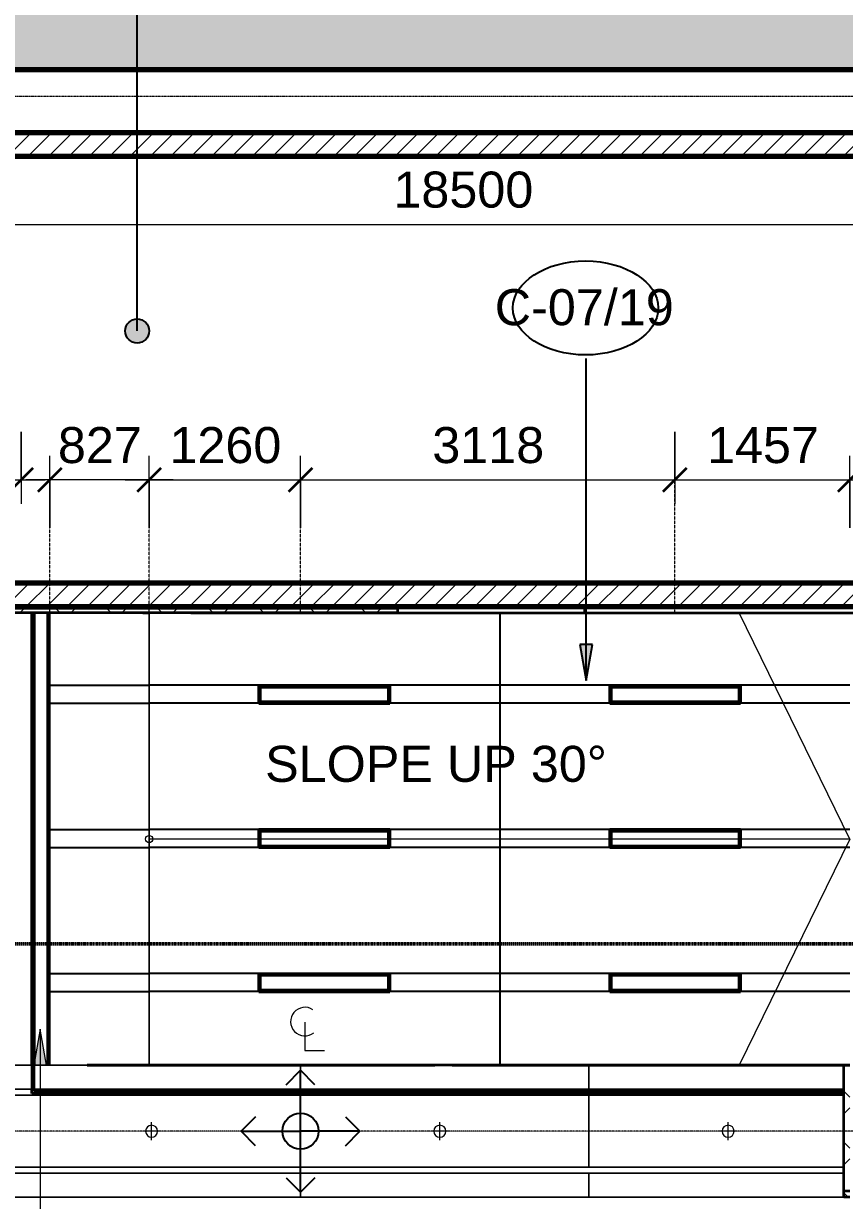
# Model space of a CAD drawing. Header units: millimetres. Extents: x -853228 to -774636, y -17776 to 22455.
# Drawn here: x -821089 to -814253, y 3003 to 12800 of the extents above; entities that cross this region are included whole.
import ezdxf

# ---------------------------------------------------------------- set-up
doc = ezdxf.new("R2010")
doc.units = ezdxf.units.MM
for name, pattern in [('- SOM Dash 1_8_', [4.7625, 3.175, -1.5875]), ('DPA_Grid _ Level 100', [10, 5.5, -1.6, 1.3, -1.6]), ('DPA_Hidden 50', [3, 2, -1])]:
    doc.linetypes.add(name, pattern=pattern)
for name, color, linetype, lineweight in [('A-ANNO-DIMS', 1, 'Continuous', 9), ('A-ANNO-DIMS-100', 1, 'Continuous', 9), ('A-ANNO-NOTE', 3, 'Continuous', 25), ('A-CLNG', 2, 'Continuous', 9), ('A-CLNG-PATT', 2, 'Continuous', 9), ('A-DETL', 1, 'Continuous', 70), ('A-DETL-GENF', 2, 'Continuous', 35), ('A-FLOR-E', 2, 'Continuous', 35), ('A-GLAZ-CURT', 2, 'Continuous', 9), ('A-ROOM-IDEN', 3, 'Continuous', 25), ('A-WALL', 5, 'Continuous', 35), ('A-WALL-FNSH', 2, 'Continuous', 35), ('A-WALL-PATT', 1, 'Continuous', 35), ('E-LITE-EQPM', 2, 'Continuous', 35), ('G-ANNO-SECL', 3, 'Continuous', 9), ('G-ANNO-TEXT', 3, 'Continuous', 9), ('I-WALL-E', 2, 'Continuous', 35), ('S-GRID', 251, 'Continuous', 9), ('WALL-E', 2, 'Continuous', 35)]:
    doc.layers.add(name, color=color, linetype=linetype, lineweight=lineweight)
doc.styles.add('Arial_2', font='arial.ttf', dxfattribs={"height": 300})
doc.dimstyles.new('DPA-DIM-3_0_C-T', dxfattribs={"dimscale": 304.8, "dimtxt": 306.07782, "dimasz": 0.492126, "dimexe": 0.656168, "dimexo": 0.0625, "dimgap": 0.164042, "dimtad": 0, "dimjust": 2, "dimdec": 0, "dimzin": 0, "dimdsep": 46, "dimtxsty": 'Arial_2', "dimblk1": 'DOTBLANK', "dimblk2": 'OBLIQUE', "dimsah": 1, "dimcen": 0.09, "dimdle": 0.656168, "dimadec": 8, "dimazin": 0, "dimtfac": 1, "dimtdec": 4, "dimtix": 1, "dimtmove": 2, "dimatfit": 3, "dimfxl": 1.312336, "dimfxlon": 1, "dimtvp": 1, "dimtolj": 1, "dimtzin": 0, "dimarcsym": 2})
doc.dimstyles.new('DPA-DIM-3_0_T-T', dxfattribs={"dimscale": 304.8, "dimtxt": 306.07782, "dimasz": 0.656168, "dimexe": 0.656168, "dimexo": 0.0625, "dimgap": 0.164042, "dimtad": 1, "dimdec": 0, "dimzin": 0, "dimdsep": 46, "dimtxsty": 'Arial_2', "dimblk1": 'OBLIQUE', "dimblk2": 'OBLIQUE', "dimsah": 1, "dimcen": 0.09, "dimdle": 0.656168, "dimadec": 8, "dimazin": 0, "dimtfac": 1, "dimtdec": 4, "dimtix": 1, "dimtmove": 0, "dimatfit": 3, "dimfxl": 1.312336, "dimfxlon": 1, "dimtvp": 1, "dimtolj": 1, "dimtzin": 0, "dimarcsym": 2})
pattern_1 = [(45, (0, 0), (-84.852814, 84.852814), [])]
pattern_2 = [(45, (0, 0), (-212.13203, 212.13203), []), (135, (0, 0), (-212.13203, -212.13203), [])]

# ---------------------------------------------------------------- blocks, each defined once
blk = doc.blocks.new('System Panel - DPA-AR_Metal Ceiling Rectangular Panel-13139259-4281-01 ENLARGED LOWER PLATFORM LEVEL - REFLECTED CEILING PLAN - SHEET 2')
at = {"layer": 'A-GLAZ-CURT'}
for p, q in [((-821020, 4129), (-821182.4, 4129)), ((-821182.4, 4129), (-821182.4, 3929)), ((-821182.4, 3929), (-821182.4, 4129)), ((-821182.4, 4129), (-821020, 4129)), ((-818782.4, 4129), (-821000, 4129)), ((-821000, 4129), (-818782.4, 4129)), ((-818782.4, 3929), (-818782.4, 4129)), ((-818782.4, 4129), (-818782.4, 3929)), ((-821182.4, 3929), (-821020, 3929)), ((-821020, 3929), (-821182.4, 3929)), ((-821000, 3929), (-818782.4, 3929)), ((-818782.4, 3929), (-821000, 3929))]:
    blk.add_line(p, q, dxfattribs=at)
blk = doc.blocks.new('System Panel - DPA-AR_Metal Ceiling Rectangular Panel-V15-4281-01 ENLARGED LOWER PLATFORM LEVEL - REFLECTED CEILING PLAN - SHEET 2')
at = {"layer": 'A-GLAZ-CURT'}
for p, q in [((-816382.4, 4129), (-818782.4, 4129)), ((-818782.4, 4129), (-818782.4, 3929)), ((-818782.4, 3929), (-818782.4, 4129)), ((-818782.4, 4129), (-816382.4, 4129)), ((-816382.4, 3929), (-816382.4, 4129)), ((-816382.4, 4129), (-816382.4, 3929)), ((-818782.4, 3929), (-816382.4, 3929)), ((-816382.4, 3929), (-818782.4, 3929))]:
    blk.add_line(p, q, dxfattribs=at)
blk = doc.blocks.new('System Panel - DPA-AR_Metal Ceiling Rectangular Panel-V16-4281-01 ENLARGED LOWER PLATFORM LEVEL - REFLECTED CEILING PLAN - SHEET 2')
at = {"layer": 'A-GLAZ-CURT'}
for p, q in [((-814257.4, 4129), (-816382.4, 4129)), ((-816382.4, 4129), (-816382.4, 3929)), ((-816382.4, 3929), (-816382.4, 4129)), ((-816382.4, 4129), (-814257.4, 4129)), ((-814257.4, 3929), (-814257.4, 4129)), ((-814257.4, 4129), (-814257.4, 3929)), ((-816382.4, 3929), (-814257.4, 3929)), ((-814257.4, 3929), (-816382.4, 3929))]:
    blk.add_line(p, q, dxfattribs=at)
blk = doc.blocks.new('System Panel - DPA-AR_Metal Ceiling Rectangular Panel-13139299-4281-01 ENLARGED LOWER PLATFORM LEVEL - REFLECTED CEILING PLAN - SHEET 2')
at = {"layer": 'A-GLAZ-CURT'}
for p, q in [((-818782.4, 3879), (-821182.4, 3879)), ((-821182.4, 3879), (-821182.4, 3279)), ((-821182.4, 3279), (-821182.4, 3879)), ((-821182.4, 3879), (-818782.4, 3879)), ((-818782.4, 3279), (-818782.4, 3879)), ((-818782.4, 3879), (-818782.4, 3279)), ((-821182.4, 3279), (-818782.4, 3279)), ((-818782.4, 3279), (-821182.4, 3279))]:
    blk.add_line(p, q, dxfattribs=at)
blk = doc.blocks.new('System Panel - DPA-AR_Metal Ceiling Rectangular Panel-V18-4281-01 ENLARGED LOWER PLATFORM LEVEL - REFLECTED CEILING PLAN - SHEET 2')
at = {"layer": 'A-GLAZ-CURT'}
for p, q in [((-814257.4, 3879), (-816382.4, 3879)), ((-816382.4, 3879), (-816382.4, 3279)), ((-816382.4, 3279), (-816382.4, 3879)), ((-816382.4, 3879), (-814257.4, 3879)), ((-814257.4, 3279), (-814257.4, 3879)), ((-814257.4, 3879), (-814257.4, 3279)), ((-816382.4, 3279), (-814257.4, 3279)), ((-814257.4, 3279), (-816382.4, 3279))]:
    blk.add_line(p, q, dxfattribs=at)
blk = doc.blocks.new('LGF_DL_SAA_LowPower_DL1a - LGF_DL_SAA_LowPower_DL1a-8832329-4281-01 ENLARGED LOWER PLATFORM LEVEL - REFLECTED CEILING PLAN - SHEET 2')
at = {"layer": 'A-DETL-GENF', "lineweight": 9}
for p, q in [((72.5, 0), (-72.5, 0)), ((0, 75), (0, -75))]:
    blk.add_line(p, q, dxfattribs=at)
blk.add_circle((0, 0), 50, dxfattribs=at)
blk = doc.blocks.new('L1_1_FLUORESCENT W DISFUSSER - 1195L x 595W x 85H - 36W-V79-4281-01 ENLARGED LOWER PLATFORM LEVEL - REFLECTED CEILING PLAN - SHEET 2')
at = {"layer": 'E-LITE-EQPM'}
for p, q in [((-819127.9, 5939.7), (-819127.9, 6089.7)), ((-819127.9, 6089.7), (-818039.3, 6089.7)), ((-818039.3, 6089.7), (-819127.9, 6089.7)), ((-819127.9, 6089.7), (-819127.9, 5939.7)), ((-819116.9, 5952.4), (-819116.9, 6077)), ((-819116.9, 6077), (-818050.3, 6077)), ((-818050.3, 6077), (-819116.9, 6077)), ((-819116.9, 6077), (-819116.9, 5952.4)), ((-819116.9, 6077), (-819116.9, 5952.4)), ((-818050.3, 6077), (-819116.9, 6077)), ((-818050.3, 6077), (-818050.3, 5952.4)), ((-818050.3, 5952.4), (-818050.3, 6077)), ((-818050.3, 5952.4), (-818050.3, 6077)), ((-818039.3, 6089.7), (-818039.3, 5939.7)), ((-818039.3, 5939.7), (-818039.3, 6089.7)), ((-818039.3, 5939.7), (-819127.9, 5939.7)), ((-819127.9, 5939.7), (-818039.3, 5939.7)), ((-818050.3, 5952.4), (-819116.9, 5952.4)), ((-819116.9, 5952.4), (-818050.3, 5952.4)), ((-819116.9, 5952.4), (-818050.3, 5952.4))]:
    blk.add_line(p, q, dxfattribs=at)
blk = doc.blocks.new('Arrow-Stair_Ramp-Direction _EWP-Down_ - Arrow Stair Line-18595771-4281-01 ENLARGED LOWER PLATFORM LEVEL - REFLECTED CEILING PLAN - SHEET 2')
at = {"layer": 'A-DETL-GENF', "lineweight": 9}
for q in [(4608, 2632.5), (-304.8, 750), (4608.3, -1132.5)]:
    blk.add_line((5530.4, 750), q, dxfattribs=at)
blk.add_circle((-304.8, 750), 30, dxfattribs=at)
blk = doc.blocks.new('DIMBLOCK14-4281-01 ENLARGED LOWER PLATFORM LEVEL - REFLECTED CEILING PLAN - SHEET 2')
at = {"layer": 'A-ANNO-DIMS-100'}
for p, q in [((-826682.4, 11528.6), (-826682.4, 10928.6)), ((-826682.4, 11128.6), (-826682.4, 11528.6)), ((-808182.4, 11528.6), (-808182.4, 10928.6)), ((-808182.4, 11128.6), (-808182.4, 11528.6)), ((-826882.4, 11128.6), (-807982.4, 11128.6))]:
    blk.add_line(p, q, dxfattribs=at)
at = {"layer": 'A-ANNO-DIMS-100', "lineweight": 35}
for p, q in [((-826682.4, 11128.6), (-826582.4, 11228.6)), ((-808182.4, 11128.6), (-808082.4, 11228.6)), ((-826682.4, 11128.6), (-826782.4, 11028.6)), ((-808182.4, 11128.6), (-808282.4, 11028.6))]:
    blk.add_line(p, q, dxfattribs=at)
at = {"layer": 'A-ANNO-DIMS-100', "color": 0, "insert": (-818009.2, 11568.1), "char_height": 300, "width": 1384.414, "attachment_point": 1, "line_spacing_factor": 0.941778, "style": 'Arial_2'}
blk.add_mtext('18500', dxfattribs=at)
blk = doc.blocks.new('_Oblique')
at = {"color": 0, "linetype": 'ByBlock', "lineweight": -2}
blk.add_line((-0.5, -0.5), (0.5, 0.5), dxfattribs=at)
blk = doc.blocks.new('DIMBLOCK36-4281-01 ENLARGED LOWER PLATFORM LEVEL - REFLECTED CEILING PLAN - SHEET 2')
at = {"layer": 'A-ANNO-DIMS-100'}
for p, q in [((-820042.5, 8601.7), (-820042.5, 9201.7)), ((-818782.4, 8601.7), (-818782.4, 9201.7)), ((-820242.5, 9001.7), (-818782.4, 9001.7)), ((-820042.5, 9001.7), (-820042.5, 8601.7)), ((-818782.4, 9001.7), (-818782.4, 8601.7))]:
    blk.add_line(p, q, dxfattribs=at)
at = {"layer": 'A-ANNO-DIMS-100', "lineweight": 35}
for p, q in [((-820042.5, 9001.7), (-819942.5, 9101.7)), ((-818782.4, 9001.7), (-818682.4, 9101.7)), ((-820042.5, 9001.7), (-820142.5, 8901.7)), ((-818782.4, 9001.7), (-818882.4, 8901.7))]:
    blk.add_line(p, q, dxfattribs=at)
at = {"layer": 'A-ANNO-DIMS-100', "color": 0, "insert": (-819873.9, 9441.2), "char_height": 300, "width": 1107.531, "attachment_point": 1, "line_spacing_factor": 0.941778, "style": 'Arial_2'}
blk.add_mtext('1260', dxfattribs=at)
blk = doc.blocks.new('DIMBLOCK37-4281-01 ENLARGED LOWER PLATFORM LEVEL - REFLECTED CEILING PLAN - SHEET 2')
at = {"layer": 'A-ANNO-DIMS-100'}
for p, q in [((-815664.7, 9401.7), (-815664.7, 8801.7)), ((-815664.7, 9001.7), (-815664.7, 9401.7)), ((-818782.4, 8601.7), (-818782.4, 9201.7)), ((-818782.4, 9001.7), (-815664.7, 9001.7)), ((-818782.4, 9001.7), (-818782.4, 8601.7))]:
    blk.add_line(p, q, dxfattribs=at)
at = {"layer": 'A-ANNO-DIMS-100', "lineweight": 35}
for p, q in [((-818782.4, 9001.7), (-818682.4, 9101.7)), ((-815664.7, 9001.7), (-815564.7, 9101.7)), ((-818782.4, 9001.7), (-818882.4, 8901.7)), ((-815664.7, 9001.7), (-815764.7, 8901.7))]:
    blk.add_line(p, q, dxfattribs=at)
at = {"layer": 'A-ANNO-DIMS-100', "color": 0, "insert": (-817685, 9441.2), "char_height": 300, "width": 1107.531, "attachment_point": 1, "line_spacing_factor": 0.941778, "style": 'Arial_2'}
blk.add_mtext('3118', dxfattribs=at)
blk = doc.blocks.new('DIMBLOCK38-4281-01 ENLARGED LOWER PLATFORM LEVEL - REFLECTED CEILING PLAN - SHEET 2')
at = {"layer": 'A-ANNO-DIMS-100'}
for p, q in [((-815664.7, 9401.7), (-815664.7, 8801.7)), ((-815664.7, 9001.7), (-815664.7, 9401.7)), ((-814207.4, 8601.7), (-814207.4, 9201.7)), ((-815664.7, 9001.7), (-814007.4, 9001.7)), ((-814207.4, 9001.7), (-814207.4, 8601.7))]:
    blk.add_line(p, q, dxfattribs=at)
at = {"layer": 'A-ANNO-DIMS-100', "lineweight": 35}
for p, q in [((-815664.7, 9001.7), (-815564.7, 9101.7)), ((-814207.4, 9001.7), (-814107.4, 9101.7)), ((-815664.7, 9001.7), (-815764.7, 8901.7)), ((-814207.4, 9001.7), (-814307.4, 8901.7))]:
    blk.add_line(p, q, dxfattribs=at)
at = {"layer": 'A-ANNO-DIMS-100', "color": 0, "insert": (-815397.5, 9441.2), "char_height": 300, "width": 1107.531, "attachment_point": 1, "line_spacing_factor": 0.941778, "style": 'Arial_2'}
blk.add_mtext('1457', dxfattribs=at)
blk = doc.blocks.new('DIMBLOCK39-4281-01 ENLARGED LOWER PLATFORM LEVEL - REFLECTED CEILING PLAN - SHEET 2')
at = {"layer": 'A-ANNO-DIMS-100'}
for p, q in [((-820870, 8601.7), (-820870, 9201.7)), ((-820042.5, 8601.7), (-820042.5, 9201.7)), ((-819842.5, 9001.7), (-821070, 9001.7)), ((-820870, 9001.7), (-820870, 8601.7)), ((-820042.5, 9001.7), (-820042.5, 8601.7))]:
    blk.add_line(p, q, dxfattribs=at)
at = {"layer": 'A-ANNO-DIMS-100', "lineweight": 35}
for p, q in [((-820870, 9001.7), (-820770, 9101.7)), ((-820042.5, 9001.7), (-819942.5, 9101.7)), ((-820870, 9001.7), (-820970, 8901.7)), ((-820042.5, 9001.7), (-820142.5, 8901.7))]:
    blk.add_line(p, q, dxfattribs=at)
at = {"layer": 'A-ANNO-DIMS-100', "color": 0, "insert": (-820802.4, 9441.2), "char_height": 300, "width": 830.648, "attachment_point": 1, "line_spacing_factor": 0.941778, "style": 'Arial_2'}
blk.add_mtext('827', dxfattribs=at)
blk = doc.blocks.new('Ceiling Tags - Ceiling Tags-9510765-4281-01 ENLARGED LOWER PLATFORM LEVEL - REFLECTED CEILING PLAN - SHEET 2')
at = {"layer": 'A-ANNO-NOTE'}
blk.add_ellipse((0, 0), major_axis=(6.049, 0), ratio=0.646436, dxfattribs=at)
blk = doc.blocks.new('M_Centreline - Centreline-12570908-4281-01 ENLARGED LOWER PLATFORM LEVEL - REFLECTED CEILING PLAN - SHEET 2')
at = {"layer": 'A-ANNO-NOTE', "lineweight": 18}
for p, q in [((-0.011, 0.592), (-0.011, -1.789)), ((-0.011, -1.789), (1.619, -1.789))]:
    blk.add_line(p, q, dxfattribs=at)
blk.add_arc((-0.011, 0.627), 1.191, 55.77551, 308.03717, dxfattribs=at)
blk = doc.blocks.new('DPA_AN_Setting out - Center-8732820-4281-01 ENLARGED LOWER PLATFORM LEVEL - REFLECTED CEILING PLAN - SHEET 2')
at = {"layer": 'A-ANNO-NOTE'}
for p, q in [((-1.206, 3.877), (0, 5.083)), ((1.206, 3.877), (0, 5.083)), ((0, 0), (0, 5.083)), ((-3.744, 1.206), (-4.95, 0)), ((3.744, 1.206), (4.95, 0)), ((-3.744, -1.206), (-4.95, 0)), ((-4.95, 0), (0, 0)), ((4.95, 0), (0, 0)), ((3.744, -1.206), (4.95, 0)), ((0, -5.083), (0, 0)), ((-1.206, -3.877), (0, -5.083)), ((1.206, -3.877), (0, -5.083))]:
    blk.add_line(p, q, dxfattribs=at)
blk.add_circle((0, 0), 1.5, dxfattribs=at)
blk = doc.blocks.new('DIMBLOCK116-4281-01 ENLARGED LOWER PLATFORM LEVEL - REFLECTED CEILING PLAN - SHEET 2')
at = {"layer": 'A-ANNO-DIMS-100'}
for p, q in [((-822257.4, 9401.7), (-822257.4, 8801.7)), ((-822257.4, 9001.7), (-822257.4, 9401.7)), ((-821107.4, 9401.7), (-821107.4, 8801.7)), ((-821107.4, 9001.7), (-821107.4, 9401.7)), ((-822257.4, 9001.7), (-820907.4, 9001.7))]:
    blk.add_line(p, q, dxfattribs=at)
at = {"layer": 'A-ANNO-DIMS-100', "lineweight": 35}
for q in [(-821007.4, 9101.7), (-821207.4, 8901.7)]:
    blk.add_line((-821107.4, 9001.7), q, dxfattribs=at)
at = {"layer": 'A-ANNO-DIMS-100', "color": 0, "insert": (-822184.5, 9441.2), "char_height": 300, "width": 1107.531, "attachment_point": 1, "line_spacing_factor": 0.941778, "style": 'Arial_2'}
blk.add_mtext('1150', dxfattribs=at)
blk = doc.blocks.new('_DotBlank')
at = {"color": 0, "linetype": 'ByBlock', "lineweight": -2}
blk.add_line((-0.5, 0), (-1, 0), dxfattribs=at)
blk.add_circle((0, 0), 0.5, dxfattribs=at)

msp = doc.modelspace()

# ---------------------------------------------------------------- hatches: boundary and pattern name
at = {"layer": 'A-ANNO-NOTE'}
msp.add_hatch(color=256, dxfattribs=at).paths.add_polyline_path([(-816404.5, 7331.4), (-816351.6, 7631.4), (-816457.4, 7631.4)])
at = {"layer": 'A-CLNG-PATT', "lineweight": 25}
h = msp.add_hatch(dxfattribs=at)
h.set_pattern_fill('FP_7', color=256, style=0, pattern_type=2)
h.set_pattern_definition([(90, (-820042.5, 6015), (3600, -2e-13), [1200, 0]), (90, (-823642.5, 6015), (3600, -2e-13), [1200, 0]), (0, (-823642.5, 7139.9), (0, -1200), [3600, 0]), (0, (-823642.5, 6089.9), (0, -1200), [3600, 0])])
h.paths.add_polyline_path([(-820042.5, 4129), (-820042.5, 7894), (-820870, 7894), (-820870, 4129), (-820692.3, 4129)])
h = msp.add_hatch(dxfattribs=at)
h.set_pattern_fill('FP_4', color=256, style=0, pattern_type=2)
h.set_pattern_definition([(270, (-1478075.6, 661215), (-3117.691, -2e-13), [1200, 0]), (270, (-1474958, 661215), (-3117.691, -2e-13), [1200, 0]), (180, (-1474957.9, 660089.9), (1e-13, 1200), [3117.691, 0]), (180, (-1474957.9, 661139.9), (1e-13, 1200), [3117.691, 0])])
h.paths.add_polyline_path([(-820042.5, 4129), (-814207.3, 4129), (-814207.8, 7894), (-820042.5, 7894), (-820042.5, 6410.1)])
at = {"layer": 'A-ROOM-IDEN'}
h = msp.add_hatch(color=256, dxfattribs=at)
edge = h.paths.add_edge_path()
edge.add_arc((-820141.8, 10240.9), 100, 0, 360)
at = {"layer": 'A-WALL-PATT', "lineweight": 9}
h = msp.add_hatch(dxfattribs=at)
h.set_pattern_fill('FP_1', color=256, style=0, pattern_type=2)
h.set_pattern_definition([(50, (0, 0), (728.7365, -63.75582), [76.2, -838.2]), (355, (0, 0), (-140.9716, 764.2276), [60.96, -670.56]), (100.451, (60.7, -5.3), (587.77, 700.46675), [64.76, -712.36]), (46.184, (0, 203.2), (1084.3162, -168.171), [114.3, -1257.3]), (96.636, (90.4, 189.2), (949.6099, 989.7098), [97.14, -1068.54]), (351.184, (0, 203.2), (949.6206, 989.7012), [91.44, -1005.84]), (21, (101.6, 152.4), (606.45787, -409.06057), [76.2, -838.2]), (326, (101.6, 152.4), (247.20834, 736.7529), [60.96, -670.56]), (71.451, (152.14, 118.3), (853.66825, 327.6855), [64.76, -712.36]), (37.5, (0, 0), (12.35469, 338.22012), [33.528, -628.904, 33.528, -647.192, -673.1]), (37.5, (0, 0), (12.35469, 338.22012), [-1343.152, 33.528, -639.572]), (7.5, (0, 0), (267.27887, 400.72213), [33.528, -354.584, 33.528, -613.664, -256.54]), (7.5, (0, 0), (267.27887, 400.72213), [-1035.304, 33.528, -223.012]), (327.5, (-226.57, 0), (542.36333, -22.915345), [33.528, -220.472, 33.528, -758.952, -1051.56]), (327.5, (-226.57, 0), (542.36333, -22.915345), [-1046.48, 33.528, -1018.032]), (317.5, (-328.17, 0), (592.51696, 101.7071), [33.528, -296.672, 33.528, -492.76, -746.76]), (317.5, (-328.17, 0), (592.51696, 101.7071), [-856.488, 33.528, -713.232])])
h.paths.add_polyline_path([(-778775, 12414), (-778775, 13914), (-848907.4, 13914), (-848907.4, 12414), (-785882.4, 12414)])
h = msp.add_hatch(dxfattribs=at)
h.set_pattern_fill('FP_2', color=256, style=0, pattern_type=2)
h.set_pattern_definition(pattern_1)
h.paths.add_polyline_path([(-785882.4, 11694), (-785882.4, 11894), (-826682.4, 11894), (-826682.4, 11694), (-786082.4, 11694)])
h = msp.add_hatch(dxfattribs=at)
h.set_pattern_fill('FP_2', color=256, style=0, pattern_type=2)
h.set_pattern_definition(pattern_1)
h.paths.add_polyline_path([(-814007.4, 7944), (-814007.4, 8144), (-842657.4, 8144), (-842657.4, 7944), (-826541.2, 7944), (-826539, 7949), (-826527.9, 7944), (-814073.8, 7944)])
h = msp.add_hatch(dxfattribs=at)
h.set_pattern_fill('FP_3', color=256, style=0, pattern_type=2)
h.set_pattern_definition(pattern_2)
h.paths.add_polyline_path([(-818486.1, 7894), (-817973.3, 7894), (-817973.3, 7944), (-826527.9, 7944), (-826491.6, 7927.8), (-826489.4, 7931.1), (-826482.4, 7934), (-826475.3, 7931.1), (-826472.4, 7924), (-826472.4, 7919.2), (-826414.5, 7894), (-820692.3, 7894)])
h.paths.add_polyline_path([(-826582.4, 7894), (-826526.3, 7894), (-826557.4, 7907.9), (-826541.2, 7944), (-834960.9, 7944), (-834960.9, 7894), (-826621.4, 7894)])
h = msp.add_hatch(dxfattribs=at)
h.set_pattern_fill('FP_3', color=256, style=0, pattern_type=2)
h.set_pattern_definition(pattern_2)
h.paths.add_polyline_path([(-814257.4, 3029), (-814207.4, 3029), (-814207.4, 4129), (-814257.4, 4129), (-814257.4, 3079)])
h = msp.add_hatch(dxfattribs=at)
h.set_pattern_fill('FP_3', color=256, style=0, pattern_type=2)
h.set_pattern_definition(pattern_2)
h.paths.add_polyline_path([(-814257.3, 3079), (-814207.3, 3079), (-814207.3, 4129), (-814257.3, 4129), (-814257.3, 3752.5)])
at = {"layer": 'G-ANNO-TEXT'}
msp.add_hatch(color=7, dxfattribs=at).paths.add_polyline_path([(-820950.3, 4428.9), (-821003.2, 4128.9), (-820897.4, 4128.9)])

# ---------------------------------------------------------------- linework, layer by layer
at = {"layer": 'A-ANNO-NOTE'}
for p, q in [((-816404.5, 7331.4), (-816404.5, 10010.8)), ((-816351.6, 7631.4), (-816457.4, 7631.4)), ((-816457.4, 7631.4), (-816404.5, 7331.4)), ((-816404.5, 7331.4), (-816351.6, 7631.4))]:
    msp.add_line(p, q, dxfattribs=at)
at = {"layer": 'A-CLNG'}
for p, q in [((-814207.3, 7944), (-820042.5, 7944)), ((-820042.5, 7944), (-814207.3, 7944)), ((-820042.5, 7894), (-820870, 7894)), ((-820870, 7894), (-820870, 4129)), ((-820870, 4129), (-820870, 7894)), ((-820870, 7894), (-820042.5, 7894)), ((-820042.5, 7894), (-820042.5, 4129)), ((-820042.5, 4129), (-820042.5, 7894)), ((-820042.5, 4129), (-820042.5, 7894)), ((-820042.5, 7894), (-820042.5, 4129)), ((-820870, 4129), (-820042.5, 4129)), ((-820042.5, 4129), (-820870, 4129)), ((-820042.5, 4129), (-814207.3, 4129)), ((-814207.3, 4129), (-820042.5, 4129))]:
    msp.add_line(p, q, dxfattribs=at)
at = {"layer": 'A-DETL', "color": 55, "linetype": 'DPA_Hidden 50', "lineweight": 9}
for p, q in [((-815664.7, 7894), (-815664.7, 9094)), ((-820870, 7894), (-820870, 8944)), ((-820042.5, 7894), (-820042.5, 8944)), ((-818782.4, 7894), (-818782.4, 8944))]:
    msp.add_line(p, q, dxfattribs=at)
at = {"layer": 'A-FLOR-E'}
for p, q in [((-848907.4, 12414), (-778775, 12414)), ((-778775, 12414), (-848907.4, 12414)), ((-848907.4, 12414), (-778775, 12414)), ((-778775, 12414), (-848907.4, 12414)), ((-806147.4, 7944), (-817520.2, 7944)), ((-817520.2, 7944), (-806147.4, 7944))]:
    msp.add_line(p, q, dxfattribs=at)
at = {"layer": 'A-ROOM-IDEN'}
msp.add_line((-820141.8, 10240.9), (-820141.8, 16679.1), dxfattribs=at)
msp.add_circle((-820141.8, 10240.9), 100, dxfattribs=at)
at = {"layer": 'A-WALL', "color": 7, "lineweight": 70}
for p, q in [((-808182.4, 12414), (-848907.4, 12414)), ((-826682.4, 11894), (-808182.4, 11894)), ((-808182.4, 11694), (-826682.4, 11694)), ((-825382.4, 8144), (-814107.4, 8144)), ((-817973.3, 7944), (-825382.4, 7944)), ((-825382.4, 7944), (-817973.3, 7944)), ((-814107.4, 7944), (-817973.3, 7944))]:
    msp.add_line(p, q, dxfattribs=at)
at = {"layer": 'A-WALL', "lineweight": 9}
for p, q in [((-814257.4, 3079), (-814257.4, 4129)), ((-814257.4, 4129), (-814207.4, 4129))]:
    msp.add_line(p, q, dxfattribs=at)
at = {"layer": 'A-WALL-FNSH', "color": 250}
for p, q in [((-817973.3, 7944), (-817973.3, 7894)), ((-817973.3, 7894), (-825382.4, 7894)), ((-814257.4, 3029), (-814257.4, 3079)), ((-814207.3, 3079), (-814257.3, 3079)), ((-814207.4, 3029), (-814257.4, 3029))]:
    msp.add_line(p, q, dxfattribs=at)
at = {"layer": 'G-ANNO-SECL', "linetype": 'DPA_Grid _ Level 100', "lineweight": 50}
msp.add_line((-851364.9, 5139.9), (-777634.5, 5139.9), dxfattribs=at)
at = {"layer": 'G-ANNO-TEXT', "color": 10}
for p, q in [((-820950.3, 4428.9), (-821003.2, 4128.9)), ((-820897.4, 4128.9), (-820950.3, 4428.9)), ((-820950.3, 4428.9), (-820950.3, -9495.4)), ((-821003.2, 4128.9), (-820897.4, 4128.9))]:
    msp.add_line(p, q, dxfattribs=at)
at = {"layer": 'I-WALL-E'}
for p, q in [((-821020, 4129), (-821020, 7894)), ((-821020, 7894), (-821020, 3914)), ((-821020, 7894), (-821000, 7894)), ((-821000, 7894), (-821020, 7894)), ((-821000, 3914), (-821000, 7894)), ((-821000, 7894), (-821000, 4129)), ((-821020, 3914), (-821020, 3929)), ((-821000, 3929), (-821000, 3914)), ((-821020, 3894), (-821020, 3914)), ((-821020, 3914), (-821020, 3894)), ((-814257.4, 3894), (-821020, 3894)), ((-821020, 3894), (-814257.4, 3894)), ((-814257.4, 3914), (-821000, 3914)), ((-821000, 3914), (-814257.4, 3914))]:
    msp.add_line(p, q, dxfattribs=at)
at = {"layer": 'I-WALL-E', "color": 8, "linetype": '- SOM Dash 1_8_'}
for p, q in [((-820885, 4129), (-820885, 7894)), ((-820885, 7894), (-820885, 4129))]:
    msp.add_line(p, q, dxfattribs=at)
at = {"layer": 'S-GRID', "linetype": 'DPA_Grid _ Level 100'}
for p, q in [((-778882.4, 12194), (-851892.1, 12194)), ((-778882.4, 3579), (-851892.1, 3579))]:
    msp.add_line(p, q, dxfattribs=at)
at = {"layer": 'WALL-E'}
for p, q in [((-827782.4, 12414), (-815532.4, 12414)), ((-816414.5, 7944), (-820095.9, 7944)), ((-820095.9, 7944), (-817584.4, 7944)), ((-816414.5, 7944), (-817973.3, 7944)), ((-814519, 7944), (-817520.2, 7944)), ((-817520.2, 7944), (-817334.3, 7944)), ((-817520.2, 7944), (-814257.3, 7944)), ((-817520.2, 7944), (-814457.4, 7944)), ((-814457.4, 7944), (-817520.2, 7944)), ((-817334.3, 7944), (-816727.5, 7944)), ((-816727.5, 7944), (-816927.5, 7944)), ((-816927.5, 7944), (-816727.5, 7944)), ((-816727.5, 7944), (-815912, 7944)), ((-816414.5, 7894), (-816414.5, 7944)), ((-806147.4, 7944), (-816414.5, 7944)), ((-816414.5, 7944), (-816414.5, 7894)), ((-815912, 7944), (-815834.3, 7944)), ((-815834.3, 7944), (-814357.4, 7944)), ((-811439.1, 7944), (-814519, 7944)), ((-814457.4, 7944), (-806147.4, 7944)), ((-814357.4, 7944), (-814457.4, 7944)), ((-814257.4, 7944), (-806147.4, 7944)), ((-820042.5, 7894), (-820095.9, 7894)), ((-820095.9, 7894), (-820042.5, 7894)), ((-819696.6, 7894), (-816414.5, 7894)), ((-817973.3, 7894), (-816414.5, 7894)), ((-816414.5, 7894), (-806147.4, 7894)), ((-814207.3, 4129), (-820559, 4129)), ((-820559, 4129), (-817664.1, 4129)), ((-817520.2, 4129), (-814257.3, 4129)), ((-814257.4, 4129), (-814207.4, 4129)), ((-814257.3, 3079), (-814257.3, 4129)), ((-814257.3, 4129), (-814207.3, 4129)), ((-814207.3, 4129), (-814257.3, 4129)), ((-814257.3, 4129), (-814207.3, 4129))]:
    msp.add_line(p, q, dxfattribs=at)

# ---------------------------------------------------------------- block references
at = {"layer": 'A-ANNO-NOTE', "xscale": 100, "yscale": 100, "zscale": 100}
for name, p in [('Ceiling Tags - Ceiling Tags-9510765-4281-01 ENLARGED LOWER PLATFORM LEVEL - REFLECTED CEILING PLAN - SHEET 2', (-816408.6, 10432.7)), ('M_Centreline - Centreline-12570908-4281-01 ENLARGED LOWER PLATFORM LEVEL - REFLECTED CEILING PLAN - SHEET 2', (-818744.6, 4429)), ('DPA_AN_Setting out - Center-8732820-4281-01 ENLARGED LOWER PLATFORM LEVEL - REFLECTED CEILING PLAN - SHEET 2', (-818782.4, 3579))]:
    msp.add_blockref(name, p, dxfattribs=at)
at = {"layer": 'A-DETL-GENF'}
msp.add_blockref('Arrow-Stair_Ramp-Direction _EWP-Down_ - Arrow Stair Line-18595771-4281-01 ENLARGED LOWER PLATFORM LEVEL - REFLECTED CEILING PLAN - SHEET 2', (-819737.7, 5261.5), dxfattribs=at)
at = {"layer": 'A-GLAZ-CURT'}
for name, p in [('System Panel - DPA-AR_Metal Ceiling Rectangular Panel-13139259-4281-01 ENLARGED LOWER PLATFORM LEVEL - REFLECTED CEILING PLAN - SHEET 2', (0, 0)), ('System Panel - DPA-AR_Metal Ceiling Rectangular Panel-V15-4281-01 ENLARGED LOWER PLATFORM LEVEL - REFLECTED CEILING PLAN - SHEET 2', (0, 0)), ('System Panel - DPA-AR_Metal Ceiling Rectangular Panel-V16-4281-01 ENLARGED LOWER PLATFORM LEVEL - REFLECTED CEILING PLAN - SHEET 2', (0, 0)), ('System Panel - DPA-AR_Metal Ceiling Rectangular Panel-13139299-4281-01 ENLARGED LOWER PLATFORM LEVEL - REFLECTED CEILING PLAN - SHEET 2', (0, 0)), ('System Panel - DPA-AR_Metal Ceiling Rectangular Panel-13139299-4281-01 ENLARGED LOWER PLATFORM LEVEL - REFLECTED CEILING PLAN - SHEET 2', (2400, 0)), ('System Panel - DPA-AR_Metal Ceiling Rectangular Panel-V18-4281-01 ENLARGED LOWER PLATFORM LEVEL - REFLECTED CEILING PLAN - SHEET 2', (0, 0)), ('System Panel - DPA-AR_Metal Ceiling Rectangular Panel-V15-4281-01 ENLARGED LOWER PLATFORM LEVEL - REFLECTED CEILING PLAN - SHEET 2', (-2400, -900)), ('System Panel - DPA-AR_Metal Ceiling Rectangular Panel-V15-4281-01 ENLARGED LOWER PLATFORM LEVEL - REFLECTED CEILING PLAN - SHEET 2', (0, -900)), ('System Panel - DPA-AR_Metal Ceiling Rectangular Panel-V16-4281-01 ENLARGED LOWER PLATFORM LEVEL - REFLECTED CEILING PLAN - SHEET 2', (0, -900))]:
    msp.add_blockref(name, p, dxfattribs=at)
at = {"layer": 'E-LITE-EQPM'}
for p in [(0, 1200.2), (2920.6, 1200.2), (0, 0), (2920.6, 0), (0, -1199.8), (2920.6, -1199.8)]:
    msp.add_blockref('L1_1_FLUORESCENT W DISFUSSER - 1195L x 595W x 85H - 36W-V79-4281-01 ENLARGED LOWER PLATFORM LEVEL - REFLECTED CEILING PLAN - SHEET 2', p, dxfattribs=at)
at = {"layer": 'E-LITE-EQPM', "extrusion": (0, 0, -1), "rotation": 180}
for p in [(820021.9, 3579), (817621.9, 3579), (815221.9, 3579)]:
    msp.add_blockref('LGF_DL_SAA_LowPower_DL1a - LGF_DL_SAA_LowPower_DL1a-8832329-4281-01 ENLARGED LOWER PLATFORM LEVEL - REFLECTED CEILING PLAN - SHEET 2', p, dxfattribs=at)

# ---------------------------------------------------------------- texts
at = {"layer": 'A-ANNO-NOTE', "lineweight": 9, "insert": (-817165, 10589), "char_height": 300, "width": 1835.864, "attachment_point": 1, "style": 'Arial_2'}
msp.add_mtext('C-07/19', dxfattribs=at)
at = {"layer": 'G-ANNO-TEXT', "color": 7, "insert": (-819077, 6787.6), "char_height": 300, "width": 3511.391, "attachment_point": 1, "style": 'Arial_2'}
msp.add_mtext('SLOPE UP 30°', dxfattribs=at)

# ---------------------------------------------------------------- dimensions: what is measured, and where the dimension line sits
at = {"layer": 'A-ANNO-DIMS'}
for base, p1, p2, override, picture, middle in [((-808182.4, 11128.6), (-826682.4, 11528.6), (-808182.4, 11528.6), {"dimpost": '<>', "dimfxl": 18500}, 'DIMBLOCK14-4281-01 ENLARGED LOWER PLATFORM LEVEL - REFLECTED CEILING PLAN - SHEET 2', (-817432.4, 11331.8)), ((-820870.0076, 9001.7497), (-820042.5404, 8601.7497), (-820870.0076, 8601.7497), {"dimpost": '<>', "dimfxl": 827.46719}, 'DIMBLOCK39-4281-01 ENLARGED LOWER PLATFORM LEVEL - REFLECTED CEILING PLAN - SHEET 2', (-820456.274, 9204.9216)), ((-818782.4, 9001.7), (-820042.5, 8601.7), (-818782.4, 8601.7), {"dimpost": '<>', "dimfxl": 1260.155584}, 'DIMBLOCK36-4281-01 ENLARGED LOWER PLATFORM LEVEL - REFLECTED CEILING PLAN - SHEET 2', (-819412.5, 9204.9)), ((-815664.7, 9001.7), (-818782.4, 8601.7), (-815664.7, 9401.7), {"dimpost": '<>', "dimfxl": 3218.695388}, 'DIMBLOCK37-4281-01 ENLARGED LOWER PLATFORM LEVEL - REFLECTED CEILING PLAN - SHEET 2', (-817223.5, 9205)), ((-814207.4, 9001.7), (-815664.7, 9401.7), (-814207.4, 8601.7), {"dimpost": '<>', "dimfxl": 1662.462067}, 'DIMBLOCK38-4281-01 ENLARGED LOWER PLATFORM LEVEL - REFLECTED CEILING PLAN - SHEET 2', (-814936, 9204.9))]:
    dim = msp.add_linear_dim(base=base, p1=p1, p2=p2, dimstyle='DPA-DIM-3_0_T-T', override=override, dxfattribs=at)
    dim.commit()
    dim.dimension.update_dxf_attribs({"geometry": picture, "text_midpoint": middle})
dim = msp.add_linear_dim(base=(-821107.4, 9001.7), p1=(-822257.4, 9401.7), p2=(-821107.4, 9401.7), dimstyle='DPA-DIM-3_0_C-T', override={"dimpost": '<>', "dimfxl": 1149.966279}, dxfattribs=at)
dim.commit()
dim.dimension.update_dxf_attribs({"geometry": 'DIMBLOCK116-4281-01 ENLARGED LOWER PLATFORM LEVEL - REFLECTED CEILING PLAN - SHEET 2', "text_midpoint": (-821630.7, 9241.2), "dimtype": 160})

doc.saveas('drawing.dxf')
